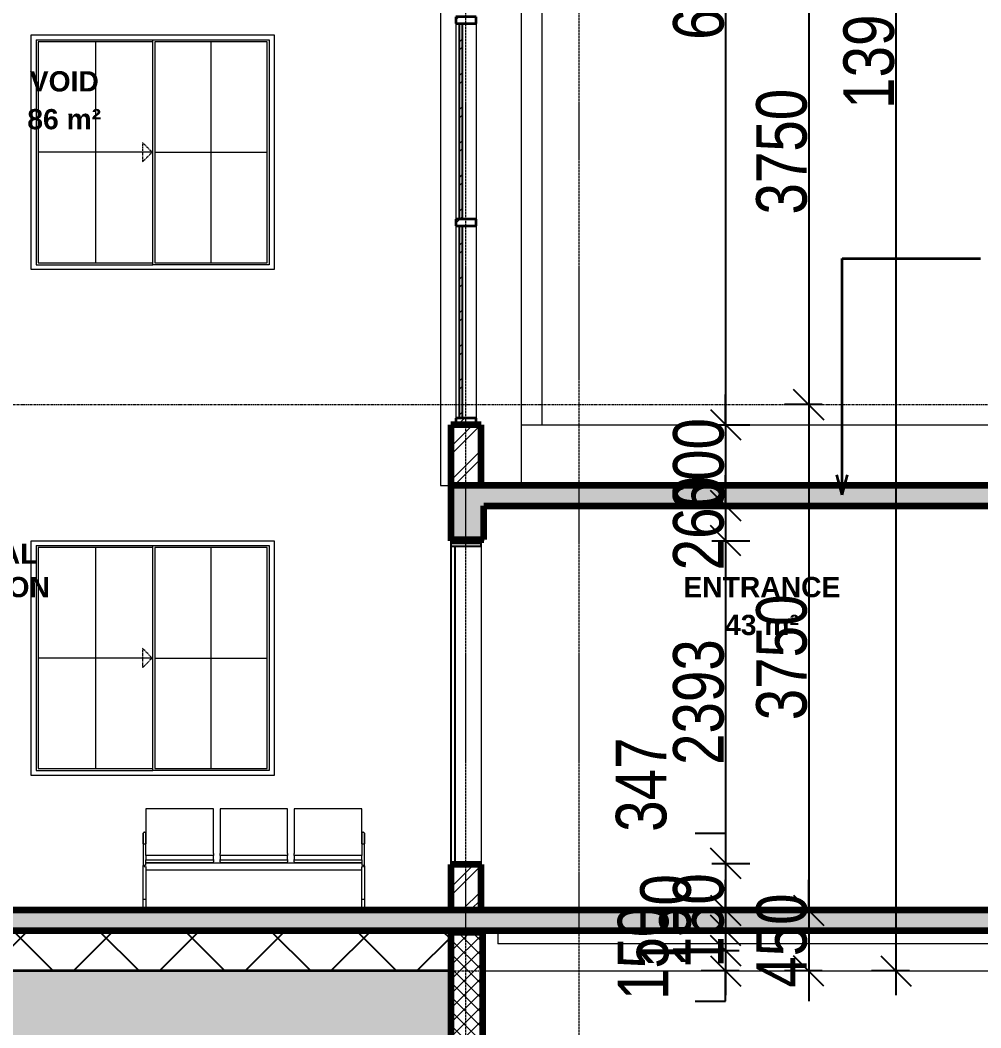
# Model space of a CAD drawing. Header units: millimetres. Extents: x -35190 to 411743, y -233114 to 23872.
# Drawn here: x 16078 to 23202, y -222143 to -214671 of the extents above; entities that cross this region are included whole.
import ezdxf

# ---------------------------------------------------------------- set-up
doc = ezdxf.new("R2010")
doc.units = ezdxf.units.MM
doc.linetypes.add('Centre', pattern=[31.75, 6.35, -4.7625, 15.875, -4.7625])
doc.linetypes.add('Grid Line', pattern=[22.225, 12.7, -3.175, 3.175, -3.175])
for name, color, linetype, lineweight in [('A-ANNO-DIMS', 211, 'Continuous', 9), ('A-AREA-IDEN', 2, 'Continuous', 9), ('A-DETL-GENF', 92, 'Continuous', 18), ('A-DETL-THIN', 151, 'Continuous', 18), ('A-DOOR', 31, 'Continuous', 18), ('A-DOOR-FRAM', 31, 'Continuous', 18), ('A-FLOR', 192, 'Continuous', 18), ('A-FLOR-LEVL', 51, 'Continuous', 18), ('A-GLAZ', 151, 'Continuous', 18), ('A-GLAZ-CURT', 52, 'Continuous', 18), ('A-GLAZ-CWMG', 51, 'Continuous', 18), ('A-WALL', 113, 'Continuous', 18), ('A-WALL-PATT', 111, 'Continuous', 18), ('G-ANNO-TEXT', 231, 'Continuous', 9), ('I-FURN', 30, 'Continuous', 18), ('I-WALL', 2, 'Continuous', 18), ('Q-CASE', 31, 'Continuous', 18), ('S-GRID', 1, 'Continuous', 9)]:
    doc.layers.add(name, color=color, linetype=linetype, lineweight=lineweight)
doc.styles.add('Arial_3', font='arial.ttf', dxfattribs={"width": 0.8, "height": 375})
doc.styles.add('Arial_B', font='arialbd.ttf', dxfattribs={"height": 225})
doc.dimstyles.new('main_4_5mm', dxfattribs={"dimscale": 304.8, "dimtxt": 382.597275, "dimasz": 0.738189, "dimexe": 0.590551, "dimexo": 0.0625, "dimgap": 0.024606, "dimtad": 1, "dimdec": 0, "dimzin": 0, "dimdsep": 46, "dimtxsty": 'Arial_3', "dimblk1": 'OBLIQUE', "dimblk2": 'OBLIQUE', "dimsah": 1, "dimcen": 0.09, "dimdle": 0.590551, "dimazin": 0, "dimtfac": 1, "dimtdec": 4, "dimtix": 1, "dimtmove": 0, "dimatfit": 3, "dimfxl": 0.590551, "dimfxlon": 1, "dimtvp": 1, "dimtolj": 1, "dimtzin": 0, "dimarcsym": 2})
doc.dimstyles.new('main_4_5mm_1', dxfattribs={"dimscale": 304.8, "dimtxt": 382.597275, "dimasz": 0.738189, "dimexe": 0.590551, "dimexo": 0.0625, "dimgap": 0.024606, "dimtad": 1, "dimdec": 0, "dimzin": 0, "dimdsep": 46, "dimtxsty": 'Arial_3', "dimblk1": 'OBLIQUE', "dimblk2": 'OBLIQUE', "dimsah": 1, "dimcen": 0.09, "dimdle": 0.590551, "dimazin": 0, "dimtfac": 1, "dimtdec": 4, "dimtix": 1, "dimtmove": 1, "dimatfit": 3, "dimfxl": 0.590551, "dimfxlon": 1, "dimtvp": 1, "dimtolj": 1, "dimtzin": 0, "dimarcsym": 2})
pattern_1 = [(45, (2720.62, 6925), (-125.7236, 125.7236), []), (45, (2720.62, 7115.5), (-125.7236, 125.7236), [])]

# ---------------------------------------------------------------- blocks, each defined once
blk = doc.blocks.new('Sliding - 2L - SL1_8 X 1_8-417365-Section 2')
at = {"layer": 'A-GLAZ'}
for p, q in [((12701.3, 3154), (12701.3, 1486)), ((12701.3, 3154), (13565.3, 3154)), ((12716.3, 3139), (12716.3, 1501)), ((13565.3, 3139), (12716.3, 3139)), ((13140.8, 3139), (13140.8, 1501)), ((13565.3, 1486), (13565.3, 3154)), ((13565.3, 3154), (14429.3, 3154)), ((13580.4, 3138.9), (13580.4, 1501.1)), ((14414.2, 3138.9), (13580.4, 3138.9)), ((13997.3, 3138.9), (13997.3, 1501.1)), ((14414.2, 1501.1), (14414.2, 3138.9)), ((14429.3, 3154), (14429.3, 1486)), ((13561.5, 2320), (12716.3, 2320)), ((13580.4, 2320), (14414.2, 2320)), ((12716.3, 1501), (13565.3, 1501)), ((13580.4, 1501.1), (14414.2, 1501.1)), ((12701.3, 1486), (13565.3, 1486)), ((14429.3, 1486), (13565.3, 1486))]:
    blk.add_line(p, q, dxfattribs=at)
at = {"layer": 'A-GLAZ', "linetype": 'Centre'}
for p, q in [((13561.5, 2320), (13490.8, 2390.7)), ((13490.8, 2390.7), (13490.8, 2249.3)), ((13561.5, 2320), (13490.8, 2249.3))]:
    blk.add_line(p, q, dxfattribs=at)
blk = doc.blocks.new('Double - Flush _UK_ - 1810 x 2110mm-458518-Section 2')
at = {"layer": 'A-DOOR', "lineweight": 25}
for p, q in [((15807.3, 3147), (15775.3, 3147)), ((15775.3, 3147), (15775.3, 795.8)), ((15807.3, 795.8), (15807.3, 3147)), ((15775.3, 795.8), (15807.3, 795.8))]:
    blk.add_line(p, q, dxfattribs=at)
at = {"layer": 'A-DOOR'}
for p, q in [((15775.3, 3147), (15775.3, 795.8)), ((15807.3, 3147), (15775.3, 3147)), ((15807.3, 795.8), (15807.3, 3147)), ((15775.3, 795.8), (15807.3, 795.8))]:
    blk.add_line(p, q, dxfattribs=at)
at = {"layer": 'A-DOOR-FRAM', "lineweight": 25}
for p, q in [((16000.3, 3190), (15775.3, 3190)), ((15775.3, 3190), (15775.3, 3150)), ((15775.3, 3150), (16000.3, 3150)), ((16000.3, 3150), (16000.3, 3190))]:
    blk.add_line(p, q, dxfattribs=at)
at = {"layer": 'A-DOOR-FRAM'}
for p, q in [((16000.3, 3190), (15775.3, 3190)), ((15775.3, 3147), (15775.3, 3150)), ((15775.3, 3150), (16000.3, 3150)), ((16000.3, 3150), (16000.3, 790)), ((15775.3, 790), (15775.3, 795.8))]:
    blk.add_line(p, q, dxfattribs=at)
blk = doc.blocks.new('Waitiing_Room_Seat_-_3St_3749 - Three Seater-552475-Section 2')
at = {"layer": 'I-FURN'}
for p, q in [((13515.3, 1203.1), (13515.3, 1203.1)), ((14015.3, 1203.1), (14015.3, 1203.1)), ((14065.3, 1203.1), (14065.3, 1203.1)), ((14565.3, 1203.1), (14565.3, 1203.1)), ((14615.3, 1203.1), (14615.3, 1203.1)), ((15115.3, 1203.1), (15115.3, 1203.1)), ((13501.8, 1027.7), (13499.7, 1026.9)), ((15135.3, 996.5), (15135.3, 990.9)), ((15135.3, 990.9), (15135.3, 996.5)), ((13515.3, 803.8), (14015.3, 803.8)), ((14015.3, 803.8), (14015.3, 804.3)), ((14065.3, 804.3), (14065.3, 803.8)), ((14065.3, 803.8), (14565.3, 803.8)), ((14565.3, 803.8), (14565.3, 804.3)), ((14615.3, 804.3), (14615.3, 803.8)), ((14615.3, 803.8), (15115.3, 803.8))]:
    blk.add_line(p, q, dxfattribs=at)
at = {"layer": 'I-FURN', "flags": 128}
for points in [[(13499.4, 1026.7), (13498, 1025.7), (13496.8, 1024.6), (13496.1, 1023.6), (13495.5, 1022.1), (13495.3, 1020.7)], [(13515.3, 1020.7), (13515.1, 1022.2), (13514.5, 1023.6), (13513.5, 1024.9), (13512.2, 1026.1), (13510.5, 1027.1), (13508.5, 1027.8), (13506.3, 1028.1), (13504, 1028.1)], [(15121.8, 1027.7), (15119.7, 1026.9), (15118, 1025.7), (15116.8, 1024.6), (15116.1, 1023.6), (15115.5, 1022.1), (15115.3, 1020.7)], [(15135.3, 1020.7), (15135.1, 1022.2), (15134.5, 1023.6), (15133.5, 1024.9), (15132.2, 1026.1), (15130.5, 1027.1), (15128.5, 1027.8), (15126.3, 1028.1), (15124, 1028.1)]]:
    blk.add_lwpolyline(points, dxfattribs=at)
blk = doc.blocks.new('Waitiing_Room_Seat_-_3St_3749 - Three Seater-V9-Section 2')
at = {"layer": 'I-FURN'}
for p, q in [((14015.3, 1203.1), (13515.3, 1203.1)), ((13515.3, 1203.1), (13515.3, 1200)), ((13515.3, 1200), (13515.3, 1021)), ((14015.3, 1200), (14015.3, 1203.1)), ((14015.3, 871.8), (14015.3, 1200)), ((14565.3, 1203.1), (14065.3, 1203.1)), ((14065.3, 1203.1), (14065.3, 1200)), ((14065.3, 1200), (14065.3, 871.8)), ((14565.3, 1200), (14565.3, 1203.1)), ((14565.3, 871.8), (14565.3, 1200)), ((15115.3, 1203.1), (14615.3, 1203.1)), ((14615.3, 1203.1), (14615.3, 1200)), ((14615.3, 1200), (14615.3, 871.8)), ((15115.3, 1200), (15115.3, 1203.1)), ((15115.3, 1021), (15115.3, 1200)), ((13495.3, 1017.6), (13495.3, 1014.6)), ((13515.3, 996.6), (13515.3, 991)), ((15115.3, 1017.6), (15115.3, 1014.6)), ((13495.3, 944.7), (13495.3, 775)), ((13515.3, 856.5), (13515.3, 944.7)), ((15115.3, 944.7), (15115.3, 856.5)), ((15135.3, 775), (15135.3, 944.7)), ((14015.3, 856.6), (13515.3, 856.6)), ((13515.3, 856.6), (13515.3, 835)), ((13515.3, 835), (13515.3, 825.2)), ((13515.3, 782.2), (13515.3, 825.2)), ((13515.3, 825.2), (14015.3, 825.2)), ((14015.3, 871.8), (14015.3, 856.4)), ((14015.3, 835), (14015.3, 856.6)), ((14015.3, 825.2), (14015.3, 835)), ((14015.3, 826), (14015.3, 808.1)), ((14065.3, 856.4), (14065.3, 871.8)), ((14565.3, 856.6), (14065.3, 856.6)), ((14065.3, 856.6), (14065.3, 835)), ((14065.3, 835), (14065.3, 825.2)), ((14065.3, 808.1), (14065.3, 826)), ((14065.3, 825.2), (14565.3, 825.2)), ((14565.3, 871.8), (14565.3, 856.4)), ((14565.3, 835), (14565.3, 856.6)), ((14565.3, 825.2), (14565.3, 835)), ((14565.3, 826), (14565.3, 808.1)), ((14615.3, 856.4), (14615.3, 871.8)), ((15115.3, 856.6), (14615.3, 856.6)), ((14615.3, 856.6), (14615.3, 835)), ((14615.3, 835), (14615.3, 825.2)), ((14615.3, 808.1), (14615.3, 826)), ((14615.3, 825.2), (15115.3, 825.2)), ((15115.3, 835), (15115.3, 856.6)), ((15115.3, 825.2), (15115.3, 835)), ((15115.3, 825.2), (15115.3, 781.5)), ((13492.8, 775), (13492.8, 525)), ((13492.8, 775), (13492.8, 762.4)), ((13505.3, 786.5), (13505.3, 775)), ((13505.3, 775), (13505.3, 768.5)), ((15115.9, 800), (13514.9, 800)), ((13515.3, 803.8), (14015.3, 803.8)), ((13517.4, 750), (15113.2, 750)), ((13517.8, 525), (13517.8, 775)), ((14015.3, 803.8), (14015.3, 808.1)), ((14065.3, 808.1), (14065.3, 803.8)), ((14065.3, 803.8), (14565.3, 803.8)), ((14565.3, 803.8), (14565.3, 808.1)), ((14615.3, 808.1), (14615.3, 803.8)), ((14615.3, 803.8), (15115.3, 803.8)), ((15112.8, 775), (15112.8, 525)), ((15125.3, 775), (15125.3, 786.5)), ((15125.3, 768.5), (15125.3, 775)), ((15137.8, 525), (15137.8, 775)), ((15137.8, 762.4), (15137.8, 775)), ((13492.8, 525), (13492.8, 450)), ((13517.8, 450), (13517.8, 525)), ((15112.8, 525), (15112.8, 450)), ((15137.8, 450), (15137.8, 525))]:
    blk.add_line(p, q, dxfattribs=at)
at = {"layer": 'I-FURN', "flags": 128}
for points in [[(13515.3, 1020.7), (13515.1, 1022.2), (13514.5, 1023.6), (13513.5, 1024.9), (13512.2, 1026.1), (13510.5, 1027.1), (13508.5, 1027.8), (13506.3, 1028.1), (13504, 1028.1), (13501.8, 1027.7), (13499.7, 1026.9), (13498, 1025.7), (13496.8, 1024.6), (13496.1, 1023.6), (13495.5, 1022.1), (13495.3, 1020.7)], [(13495.3, 996.5), (13495.3, 1014.6), (13495.3, 1020.7), (13495.3, 1014.6), (13495.3, 996.5)], [(13495.3, 996.5), (13495.3, 1014.6), (13495.3, 1020.7)], [(13495.3, 996.5), (13495.3, 984.7), (13495.3, 965.2), (13495.3, 944.7)], [(13495.3, 944.7), (13495.3, 965.2), (13495.3, 984.7), (13495.3, 996.5)], [(13515.3, 996.5), (13515.3, 1014.6), (13515.3, 1020.7), (13515.3, 1014.6), (13515.3, 996.5)], [(13515.3, 1017.6), (13515.3, 1020.7), (13515.3, 1014.6), (13515.3, 996.5)], [(13515.3, 944.7), (13515.3, 965.2), (13515.3, 984.7), (13515.3, 996.5)], [(13515.3, 996.5), (13515.3, 984.7), (13515.3, 965.2), (13515.3, 944.7)], [(15135.3, 1020.7), (15135.1, 1022.2), (15134.5, 1023.6), (15133.5, 1024.9), (15132.2, 1026.1), (15130.5, 1027.1), (15128.5, 1027.8), (15126.3, 1028.1), (15124, 1028.1), (15121.8, 1027.7), (15119.7, 1026.9), (15118, 1025.7), (15116.8, 1024.6), (15116.1, 1023.6), (15115.5, 1022.1), (15115.3, 1020.7)], [(15115.3, 996.5), (15115.3, 1014.6), (15115.3, 1020.7)], [(15115.3, 996.5), (15115.3, 1014.6), (15115.3, 1020.7), (15115.3, 1014.6), (15115.3, 996.5)], [(15115.3, 944.7), (15115.3, 965.2), (15115.3, 984.7), (15115.3, 996.5)], [(15115.3, 996.5), (15115.3, 984.7), (15115.3, 965.2), (15115.3, 944.7)], [(15135.3, 1017.6), (15135.3, 1020.7), (15135.3, 1014.6), (15135.3, 996.5)], [(15135.3, 996.5), (15135.3, 1014.6), (15135.3, 1020.7), (15135.3, 1014.6), (15135.3, 996.5)], [(15135.3, 996.5), (15135.3, 984.7), (15135.3, 965.2), (15135.3, 944.7)], [(15135.3, 944.7), (15135.3, 965.2), (15135.3, 984.7), (15135.3, 996.5)]]:
    blk.add_lwpolyline(points, dxfattribs=at)
at = {"layer": 'I-FURN'}
for points in [[(13515.3, 996.5), (13515.3, 996.1), (13515.3, 995.8), (13515.2, 995.5)], [(15135.3, 996.5), (15135.3, 996.1), (15135.3, 995.8), (15135.2, 995.5)]]:
    blk.add_open_spline(points, degree=3, dxfattribs=at)
for points, knots in [([(13515.3, 944.7), (13515.3, 944.2), (13515, 943.3), (13513.3, 941.7), (13510.4, 940.6), (13506.9, 940.1), (13503.8, 940.1), (13500.8, 940.5), (13498.5, 941.3), (13496.9, 942.1), (13495.8, 943.2), (13495.3, 944.1), (13495.3, 944.7)], [-1, -1, -1, -1, -0.916667, -0.833333, -0.666667, -0.555556, -0.444444, -0.333333, -0.222222, -0.166667, -0.111111, 0, 0, 0, 0]), ([(15135.3, 944.7), (15135.3, 944.2), (15135, 943.3), (15133.3, 941.7), (15130.4, 940.6), (15126.9, 940.1), (15123.8, 940.1), (15120.8, 940.5), (15118.5, 941.3), (15116.9, 942.1), (15115.8, 943.2), (15115.3, 944.1), (15115.3, 944.7)], [-1, -1, -1, -1, -0.916667, -0.833333, -0.666667, -0.555556, -0.444444, -0.333333, -0.222222, -0.166667, -0.111111, 0, 0, 0, 0]), ([(13495.2, 785.4), (13495, 784.9), (13494.6, 784.1), (13494.1, 782.8), (13493.7, 781.4), (13493, 778.9), (13492.8, 776.6), (13492.8, 775)], [0.7987111, 0.7987111, 0.7987111, 0.7987111, 0.8333333, 0.8541667, 0.875, 0.9166667, 1, 1, 1, 1]), ([(15137.8, 775), (15137.8, 776.6), (15137.6, 778.9), (15136.9, 781.8), (15136.3, 783.5), (15135.8, 784.7), (15135.5, 785.2), (15135.4, 785.4)], [0, 0, 0, 0, 0.0833333, 0.125, 0.1666667, 0.1875, 0.2012889, 0.2012889, 0.2012889, 0.2012889]), ([(13517.8, 525), (13517.8, 525.5), (13517.5, 526.4), (13516.5, 527.4), (13515.3, 528.2), (13513.8, 528.8), (13511.6, 529.5), (13508.6, 530.1), (13505.3, 530.2), (13502, 530.1), (13499, 529.5), (13496.8, 528.8), (13495.4, 528.2), (13494.2, 527.4), (13493.1, 526.4), (13492.8, 525.5), (13492.8, 525)], [0, 0, 0, 0, 0.083333, 0.166667, 0.208333, 0.25, 0.333333, 0.416667, 0.5, 0.583333, 0.666667, 0.75, 0.791667, 0.833333, 0.916667, 1, 1, 1, 1]), ([(15137.8, 525), (15137.8, 525.5), (15137.5, 526.4), (15136.5, 527.4), (15135.3, 528.2), (15133.8, 528.8), (15131.6, 529.5), (15128.6, 530.1), (15125.3, 530.2), (15122, 530.1), (15119, 529.5), (15116.8, 528.8), (15115.4, 528.2), (15114.2, 527.4), (15113.1, 526.4), (15112.8, 525.5), (15112.8, 525)], [0, 0, 0, 0, 0.083333, 0.166667, 0.208333, 0.25, 0.333333, 0.416667, 0.5, 0.583333, 0.666667, 0.75, 0.791667, 0.833333, 0.916667, 1, 1, 1, 1])]:
    blk.add_open_spline(points, degree=3, knots=knots, dxfattribs=at)
blk = doc.blocks.new('Casework 2 - Casework 2-644764-Section 2')
at = {"layer": 'Q-CASE'}
for p, q in [((16450.3, 10690), (16450.3, 4050)), ((16300, 4050), (20800.3, 4050))]:
    blk.add_line(p, q, dxfattribs=at)
blk = doc.blocks.new('System Panel - Glazed-725114-Section 2')
at = {"layer": 'A-GLAZ-CURT'}
h = blk.add_hatch(dxfattribs=at)
h.set_pattern_fill('FP_1', color=256, style=0, pattern_type=2)
h.set_pattern_definition(pattern_1)
h.paths.add_polyline_path([(15863.3, 4100), (15863.3, 5525), (15838.3, 5525), (15838.3, 4100)])
at = {"layer": 'A-GLAZ-CURT', "lineweight": 25}
for p, q in [((15863.3, 5525), (15838.3, 5525)), ((15838.3, 5525), (15838.3, 4100)), ((15863.3, 4100), (15863.3, 5525)), ((15838.3, 4100), (15863.3, 4100))]:
    blk.add_line(p, q, dxfattribs=at)
blk = doc.blocks.new('Rectangular Mullion - 50 x 150mm-723602-Section 2')
at = {"layer": 'A-GLAZ-CWMG'}
h = blk.add_hatch(dxfattribs=at)
h.set_pattern_fill('FP_1', color=256, style=0, pattern_type=2)
h.set_pattern_definition(pattern_1)
h.paths.add_polyline_path([(15962.8, 4050), (15962.8, 4100), (15812.8, 4100), (15812.8, 4050), (15897.1, 4050)])
at = {"layer": 'A-GLAZ-CWMG', "lineweight": 35}
for p, q in [((15962.8, 4100), (15812.8, 4100)), ((15812.8, 4100), (15812.8, 4050)), ((15812.8, 4050), (15962.8, 4050)), ((15962.8, 4050), (15962.8, 4100))]:
    blk.add_line(p, q, dxfattribs=at)
blk = doc.blocks.new('Rectangular Mullion - 50 x 150mm-725067-Section 2')
at = {"layer": 'A-GLAZ-CWMG'}
for p, q in [((15812.8, 5525), (15812.8, 4100)), ((15962.8, 5525), (15962.8, 4100))]:
    blk.add_line(p, q, dxfattribs=at)
blk = doc.blocks.new('System Panel - Glazed-725115-Section 2')
at = {"layer": 'A-GLAZ-CURT'}
h = blk.add_hatch(dxfattribs=at)
h.set_pattern_fill('FP_1', color=256, style=0, pattern_type=2)
h.set_pattern_definition(pattern_1)
h.paths.add_polyline_path([(15863.3, 5575), (15863.3, 7025), (15838.3, 7025), (15838.3, 5575)])
at = {"layer": 'A-GLAZ-CURT', "lineweight": 25}
for p, q in [((15863.3, 7025), (15838.3, 7025)), ((15838.3, 7025), (15838.3, 5575)), ((15863.3, 5575), (15863.3, 7025)), ((15838.3, 5575), (15863.3, 5575))]:
    blk.add_line(p, q, dxfattribs=at)
blk = doc.blocks.new('Rectangular Mullion - 50 x 150mm-725086-Section 2')
at = {"layer": 'A-GLAZ-CWMG'}
for p, q in [((15812.8, 7025), (15812.8, 5575)), ((15962.8, 7025), (15962.8, 5575))]:
    blk.add_line(p, q, dxfattribs=at)
blk = doc.blocks.new('Rectangular Mullion - 50 x 150mm-723606-Section 2')
at = {"layer": 'A-GLAZ-CWMG'}
h = blk.add_hatch(dxfattribs=at)
h.set_pattern_fill('FP_1', color=256, style=0, pattern_type=2)
h.set_pattern_definition(pattern_1)
h.paths.add_polyline_path([(15962.8, 5525), (15962.8, 5575), (15812.8, 5575), (15812.8, 5525), (15897.1, 5525)])
at = {"layer": 'A-GLAZ-CWMG', "lineweight": 35}
for p, q in [((15962.8, 5575), (15812.8, 5575)), ((15812.8, 5575), (15812.8, 5525)), ((15962.8, 5525), (15962.8, 5575)), ((15812.8, 5525), (15962.8, 5525))]:
    blk.add_line(p, q, dxfattribs=at)
blk = doc.blocks.new('Rectangular Mullion - 50 x 150mm-V25-Section 2')
at = {"layer": 'A-GLAZ-CWMG'}
h = blk.add_hatch(dxfattribs=at)
h.set_pattern_fill('FP_1', color=256, style=0, pattern_type=2)
h.set_pattern_definition(pattern_1)
h.paths.add_polyline_path([(15962.8, 7025), (15962.8, 7075), (15812.8, 7075), (15812.8, 7025), (15897.1, 7025)])
at = {"layer": 'A-GLAZ-CWMG', "lineweight": 35}
for p, q in [((15962.8, 7075), (15812.8, 7075)), ((15812.8, 7075), (15812.8, 7025)), ((15812.8, 7025), (15962.8, 7025)), ((15962.8, 7025), (15962.8, 7075))]:
    blk.add_line(p, q, dxfattribs=at)
blk = doc.blocks.new('_Oblique')
at = {"color": 0, "linetype": 'ByBlock', "lineweight": -2}
blk.add_line((-0.5, -0.5), (0.5, 0.5), dxfattribs=at)
blk = doc.blocks.new('*D959')
at = {"layer": 'A-ANNO-DIMS', "color": 0, "lineweight": -2, "transparency": 16777216}
for p, q in [((21308.7, -210851.5), (21308.7, -217851.5)), ((21207.7, -211031.5), (21488.7, -211031.5)), ((21207.7, -217671.5), (21488.7, -217671.5))]:
    blk.add_line(p, q, dxfattribs=at)
at = {"layer": 'Defpoints', "color": 0, "transparency": 16777216}
for p in [(21188.7, -211031.5), (21188.7, -217671.5), (21308.7, -217671.5)]:
    blk.add_point(p, dxfattribs=at)
at = {"layer": 'A-ANNO-DIMS', "color": 0, "lineweight": -2, "transparency": 16777216, "xscale": 224.9999999999999, "yscale": 224.9999999999999, "zscale": 224.9999999999999}
for p, rotation in [((21308.7, -211031.5), 90), ((21308.7, -217671.5), 270)]:
    blk.add_blockref('_Oblique', p, dxfattribs=dict(at, rotation=rotation))
at = {"layer": 'A-ANNO-DIMS', "color": 0, "transparency": 16777216, "insert": (21109.7, -214351.5), "char_height": 375, "width": 661.128, "attachment_point": 5, "rotation": 90, "style": 'Arial_3'}
blk.add_mtext('\\A1;6640', dxfattribs=at)
blk = doc.blocks.new('*D960')
at = {"layer": 'A-ANNO-DIMS', "color": 0, "lineweight": -2, "transparency": 16777216}
for p, q in [((21308.7, -217671.5), (21308.7, -217446.5)), ((21207.7, -217671.5), (21488.7, -217671.5)), ((21308.7, -217671.5), (21308.7, -218271.5)), ((21409.6, -218271.5), (21128.7, -218271.5)), ((21308.7, -218271.5), (21308.7, -218496.5))]:
    blk.add_line(p, q, dxfattribs=at)
at = {"layer": 'Defpoints', "color": 0, "transparency": 16777216}
for p in [(21188.7, -217671.5), (21308.7, -218271.5), (21428.7, -218271.5)]:
    blk.add_point(p, dxfattribs=at)
at = {"layer": 'A-ANNO-DIMS', "color": 0, "lineweight": -2, "transparency": 16777216, "xscale": 224.9999999999999, "yscale": 224.9999999999999, "zscale": 224.9999999999999}
for p, rotation in [((21308.7, -217671.5), 270), ((21308.7, -218271.5), 90)]:
    blk.add_blockref('_Oblique', p, dxfattribs=dict(at, rotation=rotation))
at = {"layer": 'A-ANNO-DIMS', "color": 0, "transparency": 16777216, "insert": (21109.7, -217971.5), "char_height": 375, "width": 495.846, "attachment_point": 5, "rotation": 90, "style": 'Arial_3'}
blk.add_mtext('\\A1;600', dxfattribs=at)
blk = doc.blocks.new('*D961')
at = {"layer": 'A-ANNO-DIMS', "color": 0, "lineweight": -2, "transparency": 16777216}
for p, q in [((21308.7, -218271.5), (21308.7, -218046.5)), ((21409.6, -218271.5), (21128.7, -218271.5)), ((21308.7, -218271.5), (21308.7, -218531.5)), ((21207.7, -218531.5), (21488.7, -218531.5)), ((21308.7, -218531.5), (21308.7, -218756.5))]:
    blk.add_line(p, q, dxfattribs=at)
at = {"layer": 'Defpoints', "color": 0, "transparency": 16777216}
for p in [(21428.7, -218271.5), (21188.7, -218531.5), (21308.7, -218531.5)]:
    blk.add_point(p, dxfattribs=at)
at = {"layer": 'A-ANNO-DIMS', "color": 0, "lineweight": -2, "transparency": 16777216, "xscale": 224.9999999999999, "yscale": 224.9999999999999, "zscale": 224.9999999999999}
for p, rotation in [((21308.7, -218271.5), 270), ((21308.7, -218531.5), 90)]:
    blk.add_blockref('_Oblique', p, dxfattribs=dict(at, rotation=rotation))
at = {"layer": 'A-ANNO-DIMS', "color": 0, "transparency": 16777216, "insert": (21109.7, -218401.5), "char_height": 375, "width": 495.846, "attachment_point": 5, "rotation": 90, "style": 'Arial_3'}
blk.add_mtext('\\A1;260', dxfattribs=at)
blk = doc.blocks.new('*D962')
at = {"layer": 'A-ANNO-DIMS', "color": 0, "lineweight": -2, "transparency": 16777216}
for p, q in [((21308.7, -218351.5), (21308.7, -221104.5)), ((21207.7, -218531.5), (21488.7, -218531.5)), ((21207.7, -220924.5), (21488.7, -220924.5))]:
    blk.add_line(p, q, dxfattribs=at)
at = {"layer": 'Defpoints', "color": 0, "transparency": 16777216}
for p in [(21188.7, -218531.5), (21188.7, -220924.5), (21308.7, -220924.5)]:
    blk.add_point(p, dxfattribs=at)
at = {"layer": 'A-ANNO-DIMS', "color": 0, "lineweight": -2, "transparency": 16777216, "xscale": 224.9999999999999, "yscale": 224.9999999999999, "zscale": 224.9999999999999}
for p, rotation in [((21308.7, -218531.5), 90), ((21308.7, -220924.5), 270)]:
    blk.add_blockref('_Oblique', p, dxfattribs=dict(at, rotation=rotation))
at = {"layer": 'A-ANNO-DIMS', "color": 0, "transparency": 16777216, "insert": (21109.6, -219728), "char_height": 375, "width": 661.128, "attachment_point": 5, "rotation": 90, "style": 'Arial_3'}
blk.add_mtext('\\A1;2393', dxfattribs=at)
blk = doc.blocks.new('*D963')
at = {"layer": 'A-ANNO-DIMS', "color": 0, "lineweight": -2, "transparency": 16777216}
for p, q in [((21083.7, -220699.5), (21308.7, -220699.5)), ((21308.7, -220699.5), (21308.7, -220924.5)), ((21308.7, -220744.5), (21308.7, -221451.5)), ((21207.7, -220924.5), (21488.7, -220924.5)), ((21409.6, -221271.5), (21128.7, -221271.5))]:
    blk.add_line(p, q, dxfattribs=at)
at = {"layer": 'Defpoints', "color": 0, "transparency": 16777216}
for p in [(21188.7, -220924.5), (21308.7, -221271.5), (21428.7, -221271.5)]:
    blk.add_point(p, dxfattribs=at)
at = {"layer": 'A-ANNO-DIMS', "color": 0, "lineweight": -2, "transparency": 16777216, "xscale": 224.9999999999999, "yscale": 224.9999999999999, "zscale": 224.9999999999999}
for p, rotation in [((21308.7, -220924.5), 90), ((21308.7, -221271.5), 270)]:
    blk.add_blockref('_Oblique', p, dxfattribs=dict(at, rotation=rotation))
at = {"layer": 'A-ANNO-DIMS', "color": 0, "transparency": 16777216, "insert": (20494.9, -220689.9), "char_height": 375, "width": 495.846, "attachment_point": 1, "rotation": 90, "line_spacing_factor": 0.941778, "style": 'Arial_3'}
blk.add_mtext('\\A1;347', dxfattribs=at)
blk = doc.blocks.new('*D964')
at = {"layer": 'A-ANNO-DIMS', "color": 0, "lineweight": -2, "transparency": 16777216}
for p, q in [((21308.7, -221271.5), (21308.7, -221046.5)), ((21409.6, -221271.5), (21128.7, -221271.5)), ((21308.7, -221271.5), (21308.7, -221421.5)), ((21409.6, -221421.5), (21128.7, -221421.5)), ((21308.7, -221421.5), (21308.7, -221646.5))]:
    blk.add_line(p, q, dxfattribs=at)
at = {"layer": 'Defpoints', "color": 0, "transparency": 16777216}
for p in [(21428.7, -221271.5), (21308.7, -221421.5), (21428.7, -221421.5)]:
    blk.add_point(p, dxfattribs=at)
at = {"layer": 'A-ANNO-DIMS', "color": 0, "lineweight": -2, "transparency": 16777216, "xscale": 224.9999999999999, "yscale": 224.9999999999999, "zscale": 224.9999999999999}
for p, rotation in [((21308.7, -221271.5), 270), ((21308.7, -221421.5), 90)]:
    blk.add_blockref('_Oblique', p, dxfattribs=dict(at, rotation=rotation))
at = {"layer": 'A-ANNO-DIMS', "color": 0, "transparency": 16777216, "insert": (21109.7, -221346.5), "char_height": 375, "width": 495.846, "attachment_point": 5, "rotation": 90, "style": 'Arial_3'}
blk.add_mtext('\\A1;150', dxfattribs=at)
blk = doc.blocks.new('*D965')
at = {"layer": 'A-ANNO-DIMS', "color": 0, "lineweight": -2, "transparency": 16777216}
for p, q in [((21308.7, -221241.5), (21308.7, -221751.5)), ((21409.6, -221421.5), (21128.7, -221421.5)), ((21409.6, -221571.5), (21128.7, -221571.5))]:
    blk.add_line(p, q, dxfattribs=at)
at = {"layer": 'Defpoints', "color": 0, "transparency": 16777216}
for p in [(21428.7, -221421.5), (21308.7, -221571.5), (21428.7, -221571.5)]:
    blk.add_point(p, dxfattribs=at)
at = {"layer": 'A-ANNO-DIMS', "color": 0, "lineweight": -2, "transparency": 16777216, "xscale": 224.9999999999999, "yscale": 224.9999999999999, "zscale": 224.9999999999999}
for p, rotation in [((21308.7, -221421.5), 90), ((21308.7, -221571.5), 270)]:
    blk.add_blockref('_Oblique', p, dxfattribs=dict(at, rotation=rotation))
at = {"layer": 'A-ANNO-DIMS', "color": 0, "transparency": 16777216, "insert": (20676.1, -221703.1), "char_height": 375, "width": 495.846, "attachment_point": 1, "rotation": 90, "line_spacing_factor": 0.941778, "style": 'Arial_3'}
blk.add_mtext('\\A1;150', dxfattribs=at)
blk = doc.blocks.new('*D966')
at = {"layer": 'A-ANNO-DIMS', "color": 0, "lineweight": -2, "transparency": 16777216}
for p, q in [((21308.7, -221391.5), (21308.7, -221901.5)), ((21409.6, -221571.5), (21128.7, -221571.5)), ((21409.6, -221721.5), (21128.7, -221721.5)), ((21308.7, -221946.5), (21308.7, -221721.5)), ((21083.7, -221946.5), (21308.7, -221946.5))]:
    blk.add_line(p, q, dxfattribs=at)
at = {"layer": 'Defpoints', "color": 0, "transparency": 16777216}
for p in [(21428.7, -221571.5), (21308.7, -221721.5), (21428.7, -221721.5)]:
    blk.add_point(p, dxfattribs=at)
at = {"layer": 'A-ANNO-DIMS', "color": 0, "lineweight": -2, "transparency": 16777216, "xscale": 224.9999999999999, "yscale": 224.9999999999999, "zscale": 224.9999999999999}
for p, rotation in [((21308.7, -221571.5), 90), ((21308.7, -221721.5), 270)]:
    blk.add_blockref('_Oblique', p, dxfattribs=dict(at, rotation=rotation))
at = {"layer": 'A-ANNO-DIMS', "color": 0, "transparency": 16777216, "insert": (20509.4, -221936.9), "char_height": 375, "width": 495.846, "attachment_point": 1, "rotation": 90, "line_spacing_factor": 0.941778, "style": 'Arial_3'}
blk.add_mtext('\\A1;150', dxfattribs=at)
blk = doc.blocks.new('*D969')
at = {"layer": 'A-ANNO-DIMS', "color": 0, "lineweight": -2, "transparency": 16777216}
for p, q in [((21925, -213591.5), (21925, -217701.5)), ((22025.9, -213771.5), (21745, -213771.5)), ((22025.9, -217521.5), (21745, -217521.5))]:
    blk.add_line(p, q, dxfattribs=at)
at = {"layer": 'Defpoints', "color": 0, "transparency": 16777216}
for p in [(22045, -213771.5), (21925, -217521.5), (22045, -217521.5)]:
    blk.add_point(p, dxfattribs=at)
at = {"layer": 'A-ANNO-DIMS', "color": 0, "lineweight": -2, "transparency": 16777216, "xscale": 224.9999999999999, "yscale": 224.9999999999999, "zscale": 224.9999999999999}
for p, rotation in [((21925, -213771.5), 90), ((21925, -217521.5), 270)]:
    blk.add_blockref('_Oblique', p, dxfattribs=dict(at, rotation=rotation))
at = {"layer": 'A-ANNO-DIMS', "color": 0, "transparency": 16777216, "insert": (21725.9, -215646.5), "char_height": 375, "width": 661.128, "attachment_point": 5, "rotation": 90, "style": 'Arial_3'}
blk.add_mtext('\\A1;3750', dxfattribs=at)
blk = doc.blocks.new('*D970')
at = {"layer": 'A-ANNO-DIMS', "color": 0, "lineweight": -2, "transparency": 16777216}
for p, q in [((21925, -217341.5), (21925, -221451.5)), ((22025.9, -217521.5), (21745, -217521.5)), ((22025.9, -221271.5), (21745, -221271.5))]:
    blk.add_line(p, q, dxfattribs=at)
at = {"layer": 'Defpoints', "color": 0, "transparency": 16777216}
for p in [(22045, -217521.5), (21925, -221271.5), (22045, -221271.5)]:
    blk.add_point(p, dxfattribs=at)
at = {"layer": 'A-ANNO-DIMS', "color": 0, "lineweight": -2, "transparency": 16777216, "xscale": 224.9999999999999, "yscale": 224.9999999999999, "zscale": 224.9999999999999}
for p, rotation in [((21925, -217521.5), 90), ((21925, -221271.5), 270)]:
    blk.add_blockref('_Oblique', p, dxfattribs=dict(at, rotation=rotation))
at = {"layer": 'A-ANNO-DIMS', "color": 0, "transparency": 16777216, "insert": (21725.9, -219396.5), "char_height": 375, "width": 661.128, "attachment_point": 5, "rotation": 90, "style": 'Arial_3'}
blk.add_mtext('\\A1;3750', dxfattribs=at)
blk = doc.blocks.new('*D971')
at = {"layer": 'A-ANNO-DIMS', "color": 0, "lineweight": -2, "transparency": 16777216}
for p, q in [((21925, -221271.5), (21925, -221046.5)), ((22025.9, -221271.5), (21745, -221271.5)), ((21925, -221271.5), (21925, -221721.5)), ((22025.9, -221721.5), (21745, -221721.5)), ((21925, -221721.5), (21925, -221946.5))]:
    blk.add_line(p, q, dxfattribs=at)
at = {"layer": 'Defpoints', "color": 0, "transparency": 16777216}
for p in [(22045, -221271.5), (21925, -221721.5), (22045, -221721.5)]:
    blk.add_point(p, dxfattribs=at)
at = {"layer": 'A-ANNO-DIMS', "color": 0, "lineweight": -2, "transparency": 16777216, "xscale": 224.9999999999999, "yscale": 224.9999999999999, "zscale": 224.9999999999999}
for p, rotation in [((21925, -221271.5), 270), ((21925, -221721.5), 90)]:
    blk.add_blockref('_Oblique', p, dxfattribs=dict(at, rotation=rotation))
at = {"layer": 'A-ANNO-DIMS', "color": 0, "transparency": 16777216, "insert": (21726, -221496.5), "char_height": 375, "width": 495.846, "attachment_point": 5, "rotation": 90, "style": 'Arial_3'}
blk.add_mtext('\\A1;450', dxfattribs=at)
blk = doc.blocks.new('*D972')
at = {"layer": 'A-ANNO-DIMS', "color": 0, "lineweight": -2, "transparency": 16777216}
for p, q in [((22571.7, -207591.5), (22571.7, -221901.5)), ((22672.7, -207771.5), (22391.7, -207771.5)), ((22672.7, -221721.5), (22391.7, -221721.5))]:
    blk.add_line(p, q, dxfattribs=at)
at = {"layer": 'Defpoints', "color": 0, "transparency": 16777216}
for p in [(22691.7, -207771.5), (22571.7, -221721.5), (22691.7, -221721.5)]:
    blk.add_point(p, dxfattribs=at)
at = {"layer": 'A-ANNO-DIMS', "color": 0, "lineweight": -2, "transparency": 16777216, "xscale": 224.9999999999999, "yscale": 224.9999999999999, "zscale": 224.9999999999999}
for p, rotation in [((22571.7, -207771.5), 90), ((22571.7, -221721.5), 270)]:
    blk.add_blockref('_Oblique', p, dxfattribs=dict(at, rotation=rotation))
at = {"layer": 'A-ANNO-DIMS', "color": 0, "transparency": 16777216, "insert": (22372.6, -214746.5), "char_height": 375, "width": 826.41, "attachment_point": 5, "rotation": 90, "style": 'Arial_3'}
blk.add_mtext('\\A1;13950', dxfattribs=at)

msp = doc.modelspace()

# ---------------------------------------------------------------- hatches: boundary and pattern name
at = {"layer": 'A-DETL-GENF'}
h = msp.add_hatch(dxfattribs=at)
h.set_pattern_fill('FP_7', style=0, pattern_type=2)
h.set_pattern_definition([(50, (6216.13, -214796.49), (127.5292, -11.1576), [13.335, -146.685]), (355, (6216.13, -214796.5), (-24.6697, 133.74), [10.668, -117.348]), (100.451, (6226.76, -214797.42), (102.8597, 122.5818), [11.333, -124.663]), (46.184, (6216.13, -214760.93), (189.7552, -29.4304), [20.003, -220.028]), (96.636, (6231.94, -214763.39), (166.1822, 173.1996), [17, -186.995]), (351.184, (6216.13, -214760.93), (166.184, 173.1976), [16.002, -176.022]), (21, (6233.91, -214769.82), (106.13027, -71.586), [13.335, -146.685]), (326, (6233.91, -214769.82), (43.2619, 128.93175), [10.668, -117.348]), (71.451, (6242.75, -214775.79), (149.392, 57.34505), [11.333, -124.663]), (37.5, (6216.13, -214796.494), (2.16223, 59.18836), [5.867, -110.058, 5.867, -113.259, -117.793]), (37.5, (6216.13, -214796.494), (2.16223, 59.18836), [-235.052, 5.867, -111.925]), (7.5, (6216.13, -214796.494), (46.77386, 70.12615), [5.867, -62.052, 5.867, -107.391, -44.895]), (7.5, (6216.13, -214796.494), (46.77386, 70.12615), [-181.178, 5.867, -39.027]), (327.5, (6176.48, -214796.494), (94.91367, -4.01009), [5.867, -38.583, 5.867, -132.817, -184.023]), (327.5, (6176.48, -214796.494), (94.91367, -4.01009), [-183.134, 5.867, -178.156]), (317.5, (6158.7, -214796.49), (103.69057, 17.79882), [5.867, -51.918, 5.867, -86.233, -130.683]), (317.5, (6158.7, -214796.49), (103.69057, 17.79882), [-149.885, 5.867, -124.816])])
h.paths.add_polyline_path([(-6376.1, -221721.5), (-6376.1, -221306.5), (-4879.2, -221306.5), (-4879.2, -221156.5), (-6676.1, -221156.5), (-6676.1, -221721.5), (-6558.5, -221721.5)])
h.paths.add_polyline_path([(24295.8, -221721.5), (24295.8, -221571.5), (23995.8, -221571.5), (23995.8, -221421.5), (23707.8, -221421.5), (23707.8, -221271.5), (11735.8, -221271.5), (11735.8, -221121.5), (11435.8, -221121.5), (11435.8, -220971.5), (11135.8, -220971.5), (11135.8, -220821.5), (10835.8, -220821.5), (10835.8, -220671.5), (10535.8, -220671.5), (10535.8, -220521.5), (10235.8, -220521.5), (10235.8, -220371.5), (9935.8, -220371.5), (9935.8, -220221.5), (9635.8, -220221.5), (9635.8, -220071.5), (9335.8, -220071.5), (9335.8, -219921.5), (9035.8, -219921.5), (9035.8, -219771.5), (8735.8, -219771.5), (8735.8, -219621.5), (8435.8, -219621.5), (8435.8, -219471.5), (8135.8, -219471.5), (8135.8, -219321.5), (7835.8, -219321.5), (7835.8, -219171.5), (7535.8, -219171.5), (7535.8, -219021.5), (5510.8, -219021.5), (5510.8, -219321.5), (5735.8, -219321.5), (5735.8, -219171.5), (7200.4, -219171.5), (11400.4, -221271.5), (3485.8, -221271.5), (3485.8, -221421.5), (23595.8, -221421.5), (23595.8, -221521.5), (23960.4, -221721.5)])
h.paths.add_polyline_path([(211.3, -221421.5), (285.8, -221421.5), (285.8, -221271.5), (-4864.2, -221271.5), (-4864.2, -221421.5), (-540.9, -221421.5)])
h.paths.add_polyline_path([(-6558.5, -219251.5), (-6376.1, -219251.5), (-6376.1, -218801.5), (-8314.2, -218801.5), (-8314.2, -218951.5), (-6676.1, -218951.5), (-6676.1, -219251.5)])
h.paths.add_polyline_path([(3710.8, -218571.5), (3710.8, -218346.5), (3485.8, -218346.5), (3485.8, -218571.5)])
h.paths.add_polyline_path([(19270.8, -218523.5), (19515.8, -218523.5), (19515.8, -218271.5), (24595.8, -218271.5), (24595.8, -218171.5), (24495.8, -218171.5), (24495.8, -217771.5), (24595.8, -217771.5), (24595.8, -217671.5), (24295.8, -217671.5), (24295.8, -218121.5), (19270.8, -218121.5), (19270.8, -218424.7)])
h.paths.add_polyline_path([(13560.8, -217971.5), (13560.8, -217521.5), (11735.8, -217521.5), (11735.8, -217371.5), (11435.8, -217371.5), (11435.8, -217221.5), (11135.8, -217221.5), (11135.8, -217071.5), (10835.8, -217071.5), (10835.8, -216921.5), (10535.8, -216921.5), (10535.8, -216771.5), (10235.8, -216771.5), (10235.8, -216621.5), (9935.8, -216621.5), (9935.8, -216471.5), (9635.8, -216471.5), (9635.8, -216321.5), (9335.8, -216321.5), (9335.8, -216171.5), (9035.8, -216171.5), (9035.8, -216021.5), (8735.8, -216021.5), (8735.8, -215871.5), (8435.8, -215871.5), (8435.8, -215721.5), (8135.8, -215721.5), (8135.8, -215571.5), (7835.8, -215571.5), (7835.8, -215421.5), (7535.8, -215421.5), (7535.8, -215271.5), (5510.8, -215271.5), (5510.8, -215571.5), (5735.8, -215571.5), (5735.8, -215421.5), (7200.4, -215421.5), (11700.4, -217671.5), (13335.8, -217671.5), (13335.8, -217971.5)])
h.paths.add_polyline_path([(211.3, -217971.5), (285.8, -217971.5), (285.8, -217521.5), (-4864.2, -217521.5), (-4864.2, -217971.5), (-4639.2, -217971.5), (-4639.2, -217671.5), (-3839.2, -217671.5), (-3839.2, -217971.5), (-3614.2, -217971.5), (-3614.2, -217671.5), (-2064.2, -217671.5), (-2064.2, -217971.5), (-1839.2, -217971.5), (-1839.2, -217671.5), (60.8, -217671.5), (60.8, -217971.5)])
h.paths.add_polyline_path([(5510.8, -217971.5), (5735.8, -217971.5), (5735.8, -217521.5), (3485.8, -217521.5), (3485.8, -217971.5), (3710.8, -217971.5), (3710.8, -217671.5), (5510.8, -217671.5), (5510.8, -217942.6)])
h.paths.add_polyline_path([(-6652.6, -217859.7), (-6376.1, -217859.7), (-6376.1, -217559.7), (-4879.2, -217559.7), (-4879.2, -217409.7), (-6676.1, -217409.7), (-6676.1, -217859.7), (-6664.3, -217859.7)])
h.paths.add_polyline_path([(-6676.1, -215496.5), (-6376.1, -215496.5), (-6376.1, -215046.5), (-8314.2, -215046.5), (-8314.2, -215196.5), (-6676.1, -215196.5)])
h.paths.add_polyline_path([(-2045.3, -215421.5), (-1839.2, -215421.5), (-1839.2, -215196.5), (-2064.2, -215196.5), (-2064.2, -215421.5)])
h.paths.add_polyline_path([(3485.8, -214821.5), (3710.8, -214821.5), (3710.8, -214596.5), (3485.8, -214596.5)])
h.paths.add_polyline_path([(5510.8, -214221.5), (5735.8, -214221.5), (5735.8, -213771.5), (3485.8, -213771.5), (3485.8, -214221.5), (3710.8, -214221.5), (3710.8, -213921.5), (5510.8, -213921.5), (5510.8, -214086.3)])
h.paths.add_polyline_path([(13335.8, -214221.5), (13560.8, -214221.5), (13560.8, -213771.5), (10038, -213771.5), (10038, -213921.5), (13335.8, -213921.5), (13335.8, -214086.3)])
h.paths.add_polyline_path([(-4864.2, -214221.5), (-4639.2, -214221.5), (-4639.2, -213921.5), (-3839.2, -213921.5), (-3839.2, -214221.5), (-3614.2, -214221.5), (-3614.2, -213921.5), (-2064.2, -213921.5), (-2064.2, -214221.5), (-1839.2, -214221.5), (-1839.2, -213921.5), (60.8, -213921.5), (60.8, -214221.5), (285.8, -214221.5), (285.8, -213771.5), (-4864.2, -213771.5), (-4864.2, -214206.8)])
h.paths.add_polyline_path([(-2064.2, -211671.5), (-1839.2, -211671.5), (-1839.2, -211446.5), (-2064.2, -211446.5)])
h.paths.add_polyline_path([(3710.8, -211071.5), (3710.8, -210846.5), (3470.6, -210846.5), (3470.6, -211071.5)])
h.paths.add_polyline_path([(19495.8, -211031.5), (19495.8, -210806.5), (19270.8, -210806.5), (19270.8, -211031.5)])
h = msp.add_hatch(dxfattribs=at)
h.set_pattern_fill('FP_6', style=0, pattern_type=2)
h.set_pattern_definition([(45, (6216.13, -214796.49), (-53.033, 53.033), []), (135, (6216.13, -214796.49), (-53.033, -53.033), [])])
h.paths.add_polyline_path([(19270.8, -222323.8), (19507.8, -222323.8), (19507.8, -221435.7), (19270.8, -221435.7), (19270.8, -221798.9)])
h.paths.add_polyline_path([(-3614.2, -222321.5), (-3614.2, -221442.6), (-3839.2, -221442.6), (-3839.2, -222321.5)])
h.paths.add_polyline_path([(-4864.2, -222321.5), (-4639.2, -222321.5), (-4639.2, -221441.5), (-4864.2, -221441.5), (-4864.2, -221798.9)])
h.paths.add_polyline_path([(3710.8, -222321.5), (3710.8, -221434.2), (3485.8, -221434.2), (3485.8, -222321.5)])
h.paths.add_polyline_path([(-2064.2, -222321.5), (-1839.2, -222321.5), (-1839.2, -221436.7), (-2064.2, -221436.7), (-2064.2, -221798.9)])
h.paths.add_polyline_path([(60.8, -222321.5), (285.8, -222321.5), (285.8, -221441.4), (60.8, -221441.4), (60.8, -221798.9)])
h.paths.add_polyline_path([(5510.8, -222321.5), (5735.8, -222321.5), (5735.8, -221436.4), (5510.8, -221436.4), (5510.8, -221798.9)])
at = {"layer": 'A-DETL-GENF', "lineweight": 25}
h = msp.add_hatch(dxfattribs=at)
h.set_pattern_fill('FP_4', color=250, style=0, pattern_type=2)
h.set_pattern_definition([(45, (6216.13, -214796.5), (-318.198, 318.198), []), (135, (6216.13, -214796.5), (-318.198, -318.198), [])])
h.paths.add_polyline_path([(19016.5, -221721.5), (19270.8, -221721.5), (19270.8, -221421.5), (5735.8, -221421.5), (5735.8, -221721.5), (18264.3, -221721.5)])
h.paths.add_polyline_path([(-4639.2, -221721.5), (-3839.2, -221721.5), (-3839.2, -221421.5), (-4639.2, -221421.5), (-4639.2, -221441.5)])
h.paths.add_polyline_path([(-3614.2, -221721.5), (-2064.2, -221721.5), (-2064.2, -221421.5), (-3614.2, -221421.5), (-3614.2, -221442.6)])
h.paths.add_polyline_path([(-1839.2, -221721.5), (60.8, -221721.5), (60.8, -221421.5), (-1839.2, -221421.5), (-1839.2, -221436.7)])
h.paths.add_polyline_path([(3710.8, -221721.5), (5510.8, -221721.5), (5510.8, -221421.5), (3710.8, -221421.5), (3710.8, -221434.2)])
h = msp.add_hatch(dxfattribs=at)
h.set_pattern_fill('FP_5', color=250, style=0, pattern_type=2)
h.set_pattern_definition([(0, (6216.13, -214796.5), (317.5, 317.5), [317.5, -317.5]), (0, (6216.13, -214677.43), (317.5, 317.5), [317.5, -317.5]), (0, (6216.13, -214558.37), (317.5, 317.5), [317.5, -317.5]), (90, (6255.82, -214518.68), (-317.5, 317.5), [317.5, -317.5]), (90, (6374.88, -214518.68), (-317.5, 317.5), [317.5, -317.5]), (90, (6493.94, -214518.68), (-317.5, 317.5), [317.5, -317.5])])
h.paths.add_polyline_path([(-3614.2, -222321.5), (-2064.2, -222321.5), (-2064.2, -221721.5), (-3614.2, -221721.5), (-3614.2, -221798.9)])
h.paths.add_polyline_path([(-4639.2, -222321.5), (-3839.2, -222321.5), (-3839.2, -221721.5), (-4639.2, -221721.5), (-4639.2, -221798.9)])
h.paths.add_polyline_path([(285.8, -222321.5), (3485.8, -222321.5), (3485.8, -221721.5), (285.8, -221721.5), (285.8, -221798.9)])
h.paths.add_polyline_path([(3710.8, -222321.5), (5510.8, -222321.5), (5510.8, -221721.5), (3710.8, -221721.5), (3710.8, -221798.9)])
h.paths.add_polyline_path([(5735.8, -222321.5), (19270.8, -222321.5), (19270.8, -221721.5), (5735.8, -221721.5), (5735.8, -221798.9)])
h.paths.add_polyline_path([(-1839.2, -222321.5), (60.8, -222321.5), (60.8, -221721.5), (-1839.2, -221721.5), (-1839.2, -221798.9)])
at = {"layer": 'A-WALL-PATT'}
h = msp.add_hatch(dxfattribs=at)
h.set_pattern_fill('FP_1', color=256, style=0, pattern_type=2)
h.set_pattern_definition([(45, (6216.13, -214796.5), (-125.7236, 125.7236), []), (45, (6216.13, -214606), (-125.7236, 125.7236), [])])
h.paths.add_polyline_path([(19414.4, -221435.7), (19495.8, -221435.7), (19495.8, -221421.5), (19270.8, -221421.5), (19270.8, -221435.7)])
h.paths.add_polyline_path([(19367.7, -221271.5), (19495.8, -221271.5), (19495.8, -220931.5), (19270.8, -220931.5), (19270.8, -221271.5)])
h.paths.add_polyline_path([(19392.6, -218531.5), (19495.8, -218531.5), (19495.8, -218523.5), (19270.8, -218523.5), (19270.8, -218531.5)])
h.paths.add_polyline_path([(19378.1, -218121.5), (19495.8, -218121.5), (19495.8, -217671.5), (19270.8, -217671.5), (19270.8, -218121.5)])

# ---------------------------------------------------------------- linework, layer by layer
at = {"layer": 'A-DETL-THIN', "lineweight": 100}
for p, q in [((24295.8, -218121.5), (19270.8, -218121.5)), ((19270.8, -218121.5), (19270.8, -218523.5)), ((19515.8, -218523.5), (19515.8, -218271.5)), ((19515.8, -218271.5), (24595.8, -218271.5)), ((19270.8, -218523.5), (19515.8, -218523.5)), ((23707.8, -221271.5), (11735.8, -221271.5)), ((3485.8, -221421.5), (23595.8, -221421.5)), ((19507.8, -221435.7), (19270.8, -221435.7)), ((19270.8, -221435.7), (19270.8, -222323.8)), ((19507.8, -222323.8), (19507.8, -221435.7))]:
    msp.add_line(p, q, dxfattribs=at)
at = {"layer": 'A-DETL-THIN', "lineweight": 35}
for p, q in [((19270.8, -221435.7), (19270.8, -221421.5)), ((19270.8, -221721.5), (5735.8, -221721.5))]:
    msp.add_line(p, q, dxfattribs=at)
at = {"layer": 'A-FLOR'}
for p in [(19619.8, -221421.5), (23595.8, -221521.5)]:
    msp.add_line(p, (19619.8, -221521.5), dxfattribs=at)
at = {"layer": 'A-FLOR-LEVL', "linetype": 'Centre', "lineweight": 9}
for p, q in [((-14214.6, -217521.5), (29477.2, -217521.5)), ((-14214.6, -221271.5), (29477.2, -221271.5)), ((-13579.6, -221721.5), (29477.2, -221721.5))]:
    msp.add_line(p, q, dxfattribs=at)
at = {"layer": 'A-WALL'}
for p, q in [((19195.5, -211031.5), (19195.5, -218121.5)), ((19795.5, -218121.5), (19795.5, -211031.5)), ((16160.8, -216521.5), (16160.8, -214781.5)), ((16160.8, -214781.5), (17960.8, -214781.5)), ((17960.8, -214781.5), (17960.8, -216521.5)), ((17960.8, -216521.5), (16160.8, -216521.5)), ((19195.5, -218121.5), (19270.8, -218121.5)), ((16160.8, -220271.5), (16160.8, -218531.5)), ((16160.8, -218531.5), (17960.8, -218531.5)), ((17960.8, -218531.5), (17960.8, -220271.5)), ((17960.8, -220271.5), (16160.8, -220271.5))]:
    msp.add_line(p, q, dxfattribs=at)
at = {"layer": 'A-WALL', "lineweight": 100}
for p, q in [((19270.8, -217671.5), (19270.8, -218121.5)), ((19495.8, -217671.5), (19270.8, -217671.5)), ((19495.8, -218121.5), (19495.8, -217671.5)), ((19270.8, -218523.5), (19270.8, -218531.5)), ((19270.8, -218531.5), (19495.8, -218531.5)), ((19495.8, -218531.5), (19495.8, -218523.5)), ((19270.8, -220931.5), (19270.8, -221271.5)), ((19495.8, -220931.5), (19270.8, -220931.5)), ((19495.8, -221271.5), (19495.8, -220931.5)), ((19495.8, -221435.7), (19495.8, -221421.5))]:
    msp.add_line(p, q, dxfattribs=at)
at = {"layer": 'G-ANNO-TEXT', "color": 10, "lineweight": 35}
for p, q in [((22172.9, -216438.6), (23198.1, -216438.6)), ((22172.9, -218192), (22172.9, -216438.6)), ((22172.9, -218192), (22132.7, -218042)), ((22172.9, -218192), (22213.1, -218042))]:
    msp.add_line(p, q, dxfattribs=at)
at = {"layer": 'I-WALL'}
msp.add_line((19507.8, -221721.5), (23960.4, -221721.5), dxfattribs=at)
at = {"layer": 'S-GRID', "linetype": 'Grid Line'}
for p, q in [((19383.3, -222400.6), (19383.3, -205333.1)), ((20223.8, -222400.6), (20223.8, -205333.1))]:
    msp.add_line(p, q, dxfattribs=at)

# ---------------------------------------------------------------- block references
at = {"layer": 'A-DOOR-FRAM'}
msp.add_blockref('Double - Flush _UK_ - 1810 x 2110mm-458518-Section 2', (3495.5, -221721.5), dxfattribs=at)
at = {"layer": 'A-GLAZ', "linetype": 'Centre'}
for p in [(3495.5, -217971.5), (3495.5, -221721.5)]:
    msp.add_blockref('Sliding - 2L - SL1_8 X 1_8-417365-Section 2', p, dxfattribs=at)
at = {"layer": 'A-GLAZ-CURT'}
for name in ['System Panel - Glazed-725115-Section 2', 'System Panel - Glazed-725114-Section 2']:
    msp.add_blockref(name, (3495.5, -221721.5), dxfattribs=at)
at = {"layer": 'A-GLAZ-CWMG'}
for name in ['Rectangular Mullion - 50 x 150mm-V25-Section 2', 'Rectangular Mullion - 50 x 150mm-725086-Section 2', 'Rectangular Mullion - 50 x 150mm-723606-Section 2', 'Rectangular Mullion - 50 x 150mm-725067-Section 2', 'Rectangular Mullion - 50 x 150mm-723602-Section 2']:
    msp.add_blockref(name, (3495.5, -221721.5), dxfattribs=at)
at = {"layer": 'I-FURN'}
for name in ['Waitiing_Room_Seat_-_3St_3749 - Three Seater-V9-Section 2', 'Waitiing_Room_Seat_-_3St_3749 - Three Seater-552475-Section 2', 'Waitiing_Room_Seat_-_3St_3749 - Three Seater-552475-Section 2']:
    msp.add_blockref(name, (3495.5, -221721.5), dxfattribs=at)
at = {"layer": 'Q-CASE'}
msp.add_blockref('Casework 2 - Casework 2-644764-Section 2', (3495.5, -221721.5), dxfattribs=at)

# ---------------------------------------------------------------- texts
at = {"layer": 'A-AREA-IDEN', "char_height": 150, "attachment_point": 1, "style": 'Arial_B'}
for s, insert, width in [('VOID', (16149.3, -215050.1), 629.325), ('86 m²', (16131.1, -215330.7), 673.417), ('GENERAL', (15182.2, -218552.1), 1250.632), ('RECEPTION', (15076.3, -218800.2), 1503.164), ('ENTRANCE', (20995.8, -218800.1), 1422.995), ('43 m²', (21305.1, -219080.7), 673.417)]:
    msp.add_mtext(s, dxfattribs=dict(at, insert=insert, width=width))

# ---------------------------------------------------------------- dimensions: what is measured, and where the dimension line sits
at = {"layer": 'A-ANNO-DIMS'}
for base, p1, p2, override, picture, middle in [((22571.7, -221721.5), (22691.7, -207771.5), (22691.7, -221721.5), {"dimpost": '<>', "dimfxl": 13950}, '*D972', (22372.6, -214746.5)), ((21308.7, -217671.5), (21188.7, -211031.5), (21188.7, -217671.5), {"dimpost": '<>', "dimfxl": 6640}, '*D959', (21109.7, -214351.5)), ((21925, -217521.5), (22045, -213771.5), (22045, -217521.5), {"dimpost": '<>', "dimfxl": 3750}, '*D969', (21725.9, -215646.5)), ((21925, -221271.5), (22045, -217521.5), (22045, -221271.5), {"dimpost": '<>', "dimfxl": 3750}, '*D970', (21725.9, -219396.5)), ((21308.7, -218271.5), (21188.7, -217671.5), (21428.7, -218271.5), {"dimpost": '<>', "dimfxl": 646.219777}, '*D960', (21109.7, -217971.5)), ((21308.7, -218531.5), (21428.7, -218271.5), (21188.7, -218531.5), {"dimpost": '<>', "dimfxl": 353.83612}, '*D961', (21109.7, -218401.5)), ((21308.7, -220924.5), (21188.7, -218531.5), (21188.7, -220924.5), {"dimpost": '<>', "dimfxl": 2393}, '*D962', (21109.6, -219728)), ((21308.7, -221421.5), (21428.7, -221271.5), (21428.7, -221421.5), {"dimpost": '<>', "dimfxl": 150}, '*D964', (21109.7, -221346.5)), ((21925, -221721.5), (22045, -221271.5), (22045, -221721.5), {"dimpost": '<>', "dimfxl": 450}, '*D971', (21726, -221496.5))]:
    dim = msp.add_linear_dim(base=base, p1=p1, p2=p2, angle=90, dimstyle='main_4_5mm', override=override, dxfattribs=at)
    dim.commit()
    dim.dimension.update_dxf_attribs({"geometry": picture, "text_midpoint": middle})
for base, p1, p2, override, picture, middle in [((21308.7, -221271.5), (21188.7, -220924.5), (21428.7, -221271.5), {"dimpost": '<>', "dimfxl": 421.911128}, '*D963', (21018.6, -220867.5)), ((21308.7, -221571.5), (21428.7, -221421.5), (21428.7, -221571.5), {"dimpost": '<>', "dimfxl": 150}, '*D965', (20926.1, -221455.2)), ((21308.7, -221721.5), (21428.7, -221571.5), (21428.7, -221721.5), {"dimpost": '<>', "dimfxl": 150}, '*D966', (21161.6, -221768.6))]:
    dim = msp.add_linear_dim(base=base, p1=p1, p2=p2, angle=90, dimstyle='main_4_5mm_1', override=override, dxfattribs=at)
    dim.commit()
    dim.dimension.update_dxf_attribs({"geometry": picture, "text_midpoint": middle, "dimtype": 160, "text_rotation": 90})

doc.saveas('drawing.dxf')
